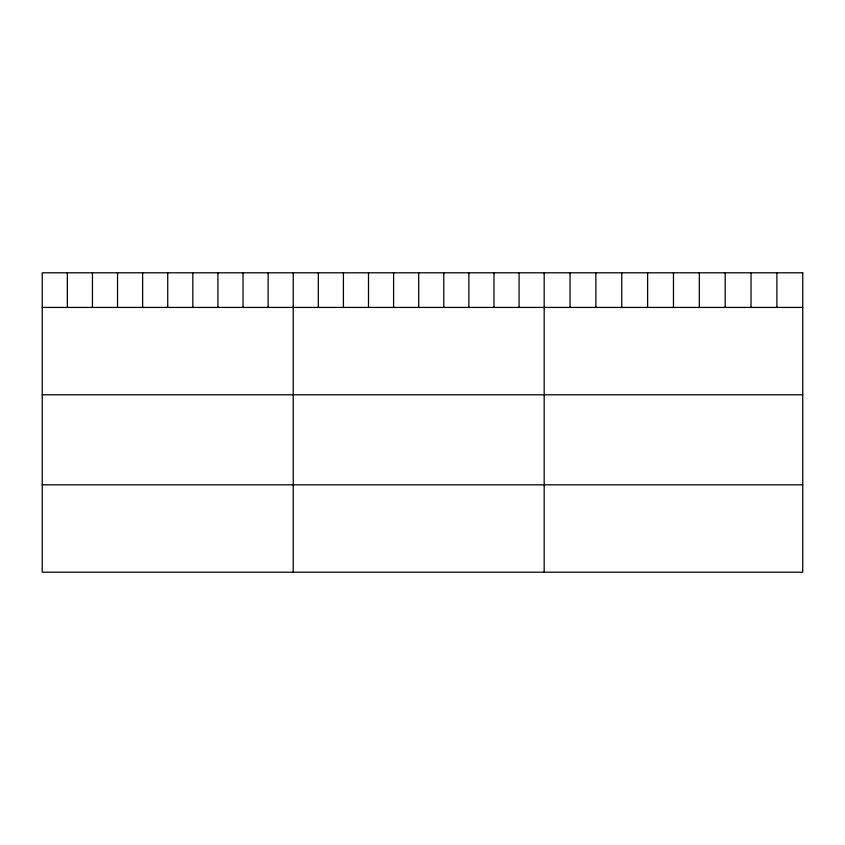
<?xml version="1.0" encoding="UTF-8"?>
<svg xmlns="http://www.w3.org/2000/svg" width="845" height="845" viewBox="0 0 845 845"><rect width="100%" height="100%" fill="white"/><g stroke="black" fill="none" stroke-linecap="round" stroke-linejoin="round"><path stroke-width="1.27" d="M42.25 307.422L802.75 307.422M42.25 394.795L802.75 394.795M42.25 484.819L802.75 484.819M776.893 272.798L776.893 307.422M751.036 272.798L751.036 307.422M725.179 272.798L725.179 307.422M699.322 272.798L699.322 307.422M673.465 272.798L673.465 307.422M647.608 272.798L647.608 307.422M621.751 272.798L621.751 307.422M595.894 272.798L595.894 307.422M570.037 272.798L570.037 307.422M544.18 272.798L544.18 572.202M519.083 272.798L519.083 307.422M493.987 272.798L493.987 307.422M468.89 272.798L468.89 307.422M443.794 272.798L443.794 307.422M418.697 272.798L418.697 307.422M393.601 272.798L393.601 307.422M368.504 272.798L368.504 307.422M343.408 272.798L343.408 307.422M318.311 272.798L318.311 307.422M293.215 272.798L293.215 572.202M268.118 272.798L268.118 307.422M243.022 272.798L243.022 307.422M217.925 272.798L217.925 307.422M192.829 272.798L192.829 307.422M167.732 272.798L167.732 307.422M142.636 272.798L142.636 307.422M117.539 272.798L117.539 307.422M92.443 272.798L92.443 307.422M67.346 272.798L67.346 307.422M802.75 272.798L42.25 272.798L42.25 572.202L802.75 572.202L802.75 272.798"/></g></svg>
